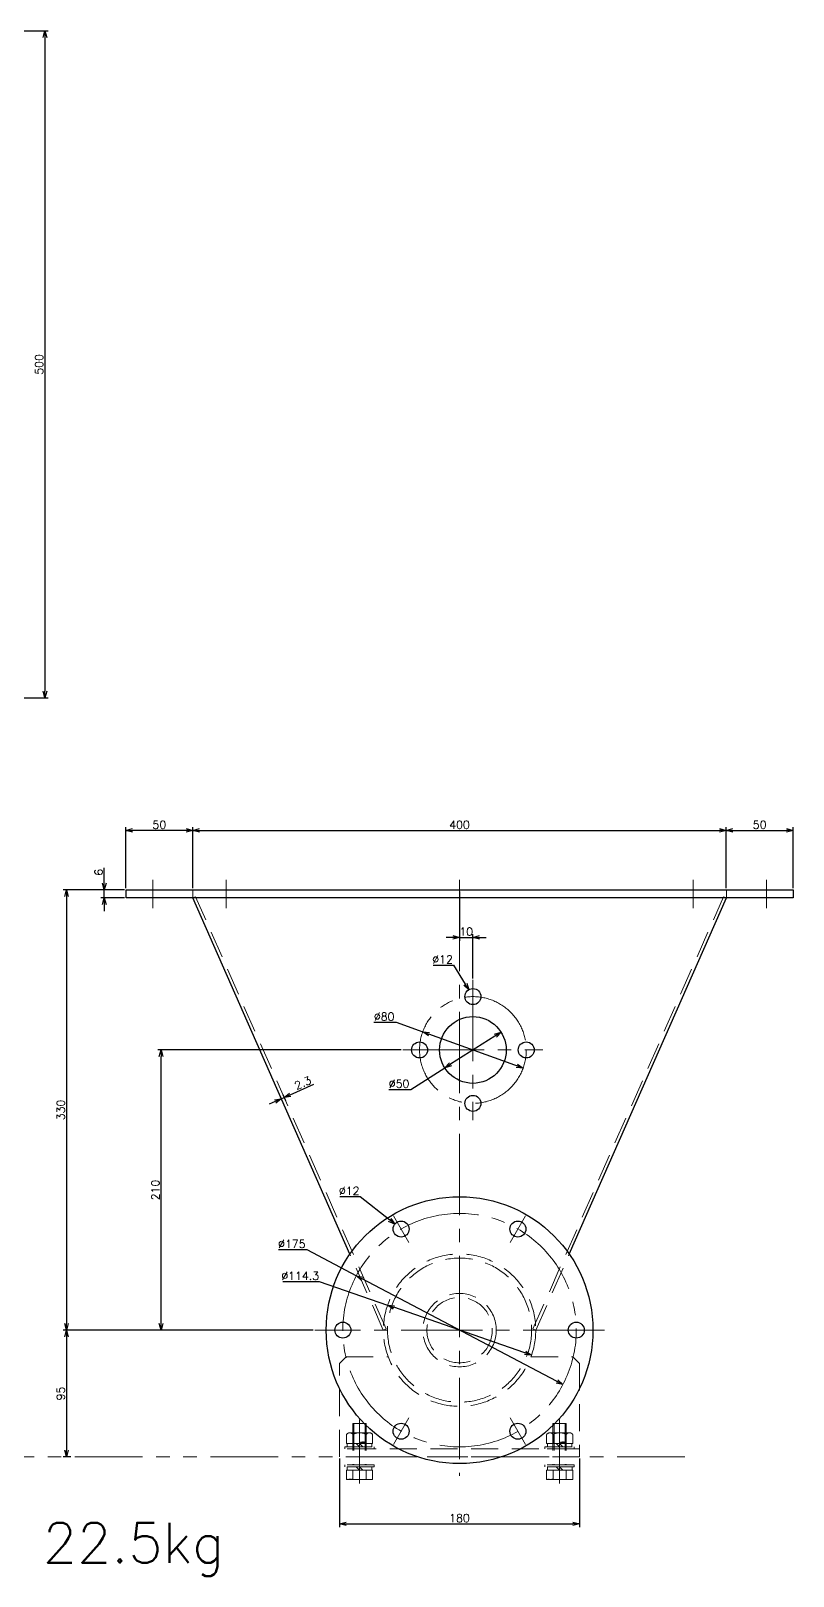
# Model space of a CAD drawing. Header units: millimetres. Extents: x 0 to 49006, y -7876 to 6995.
# Drawn here: x 14281 to 14853, y -4895 to -3736 of the extents above; entities that cross this region are included whole.
import ezdxf

# ---------------------------------------------------------------- set-up
doc = ezdxf.new("R2010")
doc.units = ezdxf.units.MM
doc.header["$LTSCALE"] = 3.2
doc.header["$PDMODE"] = 99
doc.header["$PDSIZE"] = 1
for name, pattern in [('CENTER2', [28.575, 19.05, -3.175, 3.175, -3.175]), ('HIDDEN', [9.525, 6.35, -3.175]), ('PHANTOM2', [31.75, 15.875, -3.175, 3.175, -3.175, 3.175, -3.175])]:
    doc.linetypes.add(name, pattern=pattern)
for name, color, linetype, lineweight in [('04_HIDDEN', 2, 'HIDDEN', 13), ('05_CENTER', 4, 'CENTER2', 13), ('06_PHANTOM', 2, 'PHANTOM2', 13), ('08_DIM', 3, 'Continuous', 13)]:
    doc.layers.add(name, color=color, linetype=linetype, lineweight=lineweight)
doc.layers.add('10_DRAFT', color=8, linetype='Continuous', lineweight=0, plot=False)
doc.styles.add('KSS_TXT', font='txt.shx', dxfattribs={"bigfont": 'extfont2.shx'})
doc.styles.add('KSS_TXT_L', font='txt.shx', dxfattribs={"height": 36, "bigfont": 'extfont2.shx'})
doc.dimstyles.new('KSS_DIM', dxfattribs={"dimscale": 12, "dimtxt": 3, "dimasz": 2.5, "dimexe": 1.25, "dimexo": 0.625, "dimtad": 1, "dimdsep": 46, "dimtxsty": 'KSS_TXT', "dimblk": 'OPEN30', "dimcen": 0, "dimazin": 2, "dimtfac": 0.75, "dimtmove": 0, "dimatfit": 3, "dimldrblk": 'OPEN30', "dimfxl": 1.25, "dimtolj": 1, "dimarcsym": 0})
doc.dimstyles.new('KSS_DIM$3', dxfattribs={"dimscale": 12, "dimtxt": 3, "dimasz": 2.5, "dimexe": 1.25, "dimexo": 0.625, "dimtad": 1, "dimtih": 1, "dimtoh": 1, "dimdsep": 46, "dimtxsty": 'KSS_TXT', "dimblk": 'OPEN30', "dimcen": 0, "dimazin": 2, "dimtfac": 0.75, "dimtofl": 0, "dimtmove": 0, "dimatfit": 3, "dimldrblk": 'OPEN30', "dimfxl": 1.25, "dimtolj": 1, "dimarcsym": 0})

# ---------------------------------------------------------------- blocks, each defined once
blk = doc.blocks.new('_Open30')
at = {"color": 0, "linetype": 'ByBlock', "lineweight": -2}
for p, q in [((-1, 0.27), (0, 0)), ((0, 0), (-1, -0.27)), ((0, 0), (-1, 0))]:
    blk.add_line(p, q, dxfattribs=at)
blk = doc.blocks.new('*D533')
at = {"layer": '08_DIM', "color": 0, "lineweight": -2, "transparency": 16777216}
for p, q in [((14336.4, -4375.2), (14336.4, -4363.7)), ((14351.5, -4380.2), (14333.9, -4380.2)), ((14351.5, -4386.2), (14333.9, -4386.2)), ((14336.4, -4386.2), (14336.4, -4380.2)), ((14336.4, -4391.2), (14336.4, -4396.2))]:
    blk.add_line(p, q, dxfattribs=at)
at = {"layer": 'Defpoints', "color": 0, "transparency": 16777216}
for p in [(14336.4, -4380.2), (14352.7, -4380.2), (14352.7, -4386.2)]:
    blk.add_point(p, dxfattribs=at)
at = {"layer": '08_DIM', "color": 0, "lineweight": -2, "transparency": 16777216, "xscale": 5, "yscale": 5, "zscale": 5}
for p, rotation in [((14336.4, -4380.2), 270), ((14336.4, -4386.2), 90)]:
    blk.add_blockref('_Open30', p, dxfattribs=dict(at, rotation=rotation))
at = {"layer": '08_DIM', "color": 0, "transparency": 16777216, "insert": (14332.2, -4367), "char_height": 6, "attachment_point": 5, "rotation": 90, "style": 'KSS_TXT'}
blk.add_mtext('\\A1;6', dxfattribs=at)
blk = doc.blocks.new('*D534')
at = {"layer": '08_DIM', "color": 0, "lineweight": -2, "transparency": 16777216}
for p, q in [((14351.5, -4380.2), (14305.6, -4380.2)), ((14308.1, -4385.2), (14308.1, -4705.2)), ((14492.9, -4710.2), (14305.6, -4710.2))]:
    blk.add_line(p, q, dxfattribs=at)
at = {"layer": 'Defpoints', "color": 0, "transparency": 16777216}
for p in [(14352.7, -4380.2), (14308.1, -4710.2), (14494.1, -4710.2)]:
    blk.add_point(p, dxfattribs=at)
at = {"layer": '08_DIM', "color": 0, "lineweight": -2, "transparency": 16777216, "xscale": 5, "yscale": 5, "zscale": 5}
for p, rotation in [((14308.1, -4380.2), 90), ((14308.1, -4710.2), 270)]:
    blk.add_blockref('_Open30', p, dxfattribs=dict(at, rotation=rotation))
at = {"layer": '08_DIM', "color": 0, "transparency": 16777216, "insert": (14303.8, -4545.2), "char_height": 6, "attachment_point": 5, "rotation": 90, "style": 'KSS_TXT'}
blk.add_mtext('\\A1;330', dxfattribs=at)
blk = doc.blocks.new('*D537')
at = {"layer": '08_DIM', "color": 0, "lineweight": -2, "transparency": 16777216}
for p, q in [((14492.9, -4710.2), (14305.6, -4710.2)), ((14308.1, -4715.2), (14308.1, -4800.2)), ((14311.3, -4805.2), (14305.6, -4805.2))]:
    blk.add_line(p, q, dxfattribs=at)
at = {"layer": 'Defpoints', "color": 0, "transparency": 16777216}
for p in [(14494.1, -4710.2), (14308.1, -4805.2), (14312.6, -4805.2)]:
    blk.add_point(p, dxfattribs=at)
at = {"layer": '08_DIM', "color": 0, "lineweight": -2, "transparency": 16777216, "xscale": 5, "yscale": 5, "zscale": 5}
for p, rotation in [((14308.1, -4710.2), 90), ((14308.1, -4805.2), 270)]:
    blk.add_blockref('_Open30', p, dxfattribs=dict(at, rotation=rotation))
at = {"layer": '08_DIM', "color": 0, "transparency": 16777216, "insert": (14303.8, -4757.7), "char_height": 6, "attachment_point": 5, "rotation": 90, "style": 'KSS_TXT'}
blk.add_mtext('\\A1;95', dxfattribs=at)
blk = doc.blocks.new('M10Nza_1_1_2_1')
at = {"color": 0}
for p, q in [((-7.3, 12), (7.4, 12)), ((-9.8, 4), (-9.8, 10.7)), ((-9.8, 4), (9.8, 4)), ((-9.2, 1.5), (-9.2, 4)), ((-4.9, 4), (-4.9, 10.7)), ((0, 1.5), (-2.5, 4)), ((0, 4), (2.5, 1.5)), ((4.9, 10.7), (4.9, 4)), ((9.2, 4), (9.2, 1.5)), ((9.8, 10.7), (9.8, 4))]:
    blk.add_line(p, q, dxfattribs=at)
at = {"color": 0, "linetype": 'CENTER2'}
blk.add_line((0, 12), (0, 0), dxfattribs=at)
at = {"color": 0}
blk.add_lwpolyline([(-11, 1.5), (11, 1.5), (11, 0), (-11, 0)], close=True, dxfattribs=at)
for centre, radius, start, end in [((-7.3, 9.1), 2.94, 33.626, 146.374), ((0, 2.2), 9.8, 60, 120), ((7.4, 9.1), 2.94, 33.626, 146.374)]:
    blk.add_arc(centre, radius, start, end, dxfattribs=at)
at = {"layer": '10_DRAFT', "style": 'KSS_TXT'}
blk.add_text('M10', height=1.25, dxfattribs=at).set_placement((0.3, 4.1))
blk = doc.blocks.new('*D641')
at = {"layer": '08_DIM', "color": 0, "lineweight": -2, "transparency": 16777216}
for p, q in [((14352.7, -4379), (14352.7, -4333.1)), ((14397.7, -4335.6), (14357.7, -4335.6)), ((14402.7, -4379), (14402.7, -4333.1))]:
    blk.add_line(p, q, dxfattribs=at)
at = {"layer": 'Defpoints', "color": 0, "transparency": 16777216}
for p in [(14352.7, -4335.6), (14352.7, -4380.2), (14402.7, -4380.2)]:
    blk.add_point(p, dxfattribs=at)
at = {"layer": '08_DIM', "color": 0, "lineweight": -2, "transparency": 16777216, "xscale": 5, "yscale": 5, "zscale": 5, "rotation": 180}
blk.add_blockref('_Open30', (14352.7, -4335.6), dxfattribs=at)
at = {"layer": '08_DIM', "color": 0, "lineweight": -2, "transparency": 16777216, "xscale": 5, "yscale": 5, "zscale": 5}
blk.add_blockref('_Open30', (14402.7, -4335.6), dxfattribs=at)
at = {"layer": '08_DIM', "color": 0, "transparency": 16777216, "insert": (14377.7, -4331.4), "char_height": 6, "attachment_point": 5, "style": 'KSS_TXT'}
blk.add_mtext('\\A1;50', dxfattribs=at)
blk = doc.blocks.new('*D642')
at = {"layer": '08_DIM', "color": 0, "lineweight": -2, "transparency": 16777216}
for p, q in [((14402.7, -4379), (14402.7, -4333.1)), ((14407.7, -4335.6), (14797.7, -4335.6)), ((14802.7, -4379), (14802.7, -4333.1))]:
    blk.add_line(p, q, dxfattribs=at)
at = {"layer": 'Defpoints', "color": 0, "transparency": 16777216}
for p in [(14802.7, -4335.6), (14402.7, -4380.2), (14802.7, -4380.2)]:
    blk.add_point(p, dxfattribs=at)
at = {"layer": '08_DIM', "color": 0, "lineweight": -2, "transparency": 16777216, "xscale": 5, "yscale": 5, "zscale": 5, "rotation": 180}
blk.add_blockref('_Open30', (14402.7, -4335.6), dxfattribs=at)
at = {"layer": '08_DIM', "color": 0, "lineweight": -2, "transparency": 16777216, "xscale": 5, "yscale": 5, "zscale": 5}
blk.add_blockref('_Open30', (14802.7, -4335.6), dxfattribs=at)
at = {"layer": '08_DIM', "color": 0, "transparency": 16777216, "insert": (14602.7, -4331.4), "char_height": 6, "attachment_point": 5, "style": 'KSS_TXT'}
blk.add_mtext('\\A1;400', dxfattribs=at)
blk = doc.blocks.new('*D655')
at = {"layer": '08_DIM', "color": 0, "lineweight": -2, "transparency": 16777216}
for p, q in [((14802.7, -4379), (14802.7, -4333.1)), ((14807.7, -4335.6), (14847.7, -4335.6)), ((14852.7, -4379), (14852.7, -4333.1))]:
    blk.add_line(p, q, dxfattribs=at)
at = {"layer": 'Defpoints', "color": 0, "transparency": 16777216}
for p in [(14852.7, -4335.6), (14802.7, -4380.2), (14852.7, -4380.2)]:
    blk.add_point(p, dxfattribs=at)
at = {"layer": '08_DIM', "color": 0, "lineweight": -2, "transparency": 16777216, "xscale": 5, "yscale": 5, "zscale": 5, "rotation": 180}
blk.add_blockref('_Open30', (14802.7, -4335.6), dxfattribs=at)
at = {"layer": '08_DIM', "color": 0, "lineweight": -2, "transparency": 16777216, "xscale": 5, "yscale": 5, "zscale": 5}
blk.add_blockref('_Open30', (14852.7, -4335.6), dxfattribs=at)
at = {"layer": '08_DIM', "color": 0, "transparency": 16777216, "insert": (14827.7, -4331.4), "char_height": 6, "attachment_point": 5, "style": 'KSS_TXT'}
blk.add_mtext('\\A1;50', dxfattribs=at)
blk = doc.blocks.new('*D658')
at = {"layer": '08_DIM', "color": 0, "lineweight": -2, "transparency": 16777216}
for p, q in [((14193.9, -3736.3), (14294.4, -3736.3)), ((14291.9, -3741.3), (14291.9, -4231.3)), ((14193.9, -4236.3), (14294.4, -4236.3))]:
    blk.add_line(p, q, dxfattribs=at)
at = {"layer": 'Defpoints', "color": 0, "transparency": 16777216}
for p in [(14192.6, -3736.3), (14192.6, -4236.3), (14291.9, -4236.3)]:
    blk.add_point(p, dxfattribs=at)
at = {"layer": '08_DIM', "color": 0, "lineweight": -2, "transparency": 16777216, "xscale": 5, "yscale": 5, "zscale": 5}
for p, rotation in [((14291.9, -3736.3), 90), ((14291.9, -4236.3), 270)]:
    blk.add_blockref('_Open30', p, dxfattribs=dict(at, rotation=rotation))
at = {"layer": '08_DIM', "color": 0, "transparency": 16777216, "insert": (14287.6, -3986.3), "char_height": 6, "attachment_point": 5, "rotation": 90, "style": 'KSS_TXT'}
blk.add_mtext('\\A1;500', dxfattribs=at)
blk = doc.blocks.new('A$C17007F23_1_1')
at = {"color": 0}
for p, q in [((-82.2, 136.9), (-200, 404)), ((82.2, 136.9), (200, 404))]:
    blk.add_line(p, q, dxfattribs=at)
blk.add_lwpolyline([(250, 404), (-250, 404), (-250, 410), (250, 410)], close=True)
for centre, radius in [((10, 330), 6), ((10, 290), 25), ((-30, 290), 6), ((50, 290), 6), ((10, 250), 6), ((0, 80), 100), ((-43.8, 155.8), 6), ((43.7, 155.8), 6), ((-87.5, 80), 6), ((87.5, 80), 6), ((-43.8, 4.2), 6), ((43.7, 4.2), 6)]:
    blk.add_circle(centre, radius, dxfattribs=at)
at = {"layer": '04_HIDDEN'}
for p, q in [((-200, 410), (-200, 404)), ((200, 410), (200, 404)), ((-197.9, 404.9), (-200, 404)), ((-55, 80.9), (-197.9, 404.9)), ((55, 80.9), (197.9, 404.9)), ((197.9, 404.9), (200, 404)), ((-57.2, 80), (-82.2, 136.9)), ((57.1, 80), (82.2, 136.9)), ((-55, 80.9), (-57.2, 80)), ((55, 80.9), (57.1, 80)), ((90, -9), (-90, -9))]:
    blk.add_line(p, q, dxfattribs=at)
blk.add_lwpolyline([(53.5, 60), (85, 60), (90, 55), (90, -15), (-90, -15), (-90, 55), (-85, 60), (-53.5, 60)], dxfattribs=at)
for radius in [57.1, 54, 27.5, 24.5]:
    blk.add_circle((0, 80), radius, dxfattribs=at)
at = {"layer": '05_CENTER'}
for p, q in [((-230, 417.5), (-230, 396.3)), ((-175, 417.5), (-175, 396.3)), ((-175, 417.5), (-175, 396.3)), ((0, 417.5), (0, 396.3)), ((175, 417.5), (175, 396.3)), ((175, 417.5), (175, 396.3)), ((230, 417.5), (230, 396.3)), ((0, 410), (0, -29.2)), ((10, 342.5), (10, 237.5)), ((-42.5, 290), (62.5, 290)), ((-38, 145.8), (-49.5, 165.7)), ((38, 145.8), (49.5, 165.7)), ((108.6, 80), (-108.6, 80)), ((-38, 14.2), (-49.5, -5.7)), ((38, 14.2), (49.5, -5.7)), ((-75, -2.1), (-75, -21.9)), ((75, -2.1), (75, -21.9))]:
    blk.add_line(p, q, dxfattribs=at)
for centre, radius in [((10, 290), 40), ((0, 80), 87.5)]:
    blk.add_circle(centre, radius, dxfattribs=at)
blk = doc.blocks.new('A$C1A3C2C0C_1_1_2_1')
at = {"color": 0, "linetype": 'CENTER2'}
blk.add_line((0, -34), (0, 14), dxfattribs=at)
at = {"color": 0}
for p, q in [((-11, 1.5), (11, 1.5)), ((-11, 1.5), (-11, 0)), ((-9.8, 11), (9.8, 11)), ((-9.8, 4), (-9.8, 11)), ((9.8, 4), (-9.8, 4)), ((-9.3, 4), (-9.3, 1.5)), ((-4.9, 4), (-4.9, 11)), ((0, 1.5), (-2.5, 4)), ((0, 4), (2.5, 1.5)), ((4.9, 4), (4.9, 11)), ((9.2, 1.5), (9.2, 4)), ((9.8, 4), (9.8, 11)), ((11, 0), (11, 1.5)), ((-11, 0), (11, 0))]:
    blk.add_line(p, q, dxfattribs=at)
at = {"color": 0, "linetype": 'HIDDEN'}
for p, q in [((-5, -31), (-5, 0)), ((-4.2, -31), (-4.2, 0)), ((4.2, -31), (4.2, 0)), ((5, -31), (5, 0)), ((-5, -31), (5, -31))]:
    blk.add_line(p, q, dxfattribs=at)
at = {"layer": '10_DRAFT', "style": 'KSS_TXT_L'}
blk.add_text('BT-M10x35L,SW,PW', height=0.3, dxfattribs=at).set_placement((5.1, 10.7))
blk = doc.blocks.new('*D1072')
at = {"layer": '08_DIM', "color": 0, "lineweight": -2, "transparency": 16777216}
for p, q in [((14512.7, -4806.5), (14512.7, -4857.9)), ((14692.7, -4806.5), (14692.7, -4857.9)), ((14517.7, -4855.4), (14687.7, -4855.4))]:
    blk.add_line(p, q, dxfattribs=at)
at = {"layer": 'Defpoints', "color": 0, "transparency": 16777216}
for p in [(14512.7, -4805.2), (14692.7, -4805.2), (14692.7, -4855.4)]:
    blk.add_point(p, dxfattribs=at)
at = {"layer": '08_DIM', "color": 0, "lineweight": -2, "transparency": 16777216, "xscale": 5, "yscale": 5, "zscale": 5, "rotation": 180}
blk.add_blockref('_Open30', (14512.7, -4855.4), dxfattribs=at)
at = {"layer": '08_DIM', "color": 0, "lineweight": -2, "transparency": 16777216, "xscale": 5, "yscale": 5, "zscale": 5}
blk.add_blockref('_Open30', (14692.7, -4855.4), dxfattribs=at)
at = {"layer": '08_DIM', "color": 0, "transparency": 16777216, "insert": (14602.7, -4851.1), "char_height": 6, "attachment_point": 5, "style": 'KSS_TXT'}
blk.add_mtext('\\A1;180', dxfattribs=at)
blk = doc.blocks.new('*D1098')
at = {"layer": '08_DIM', "color": 0, "lineweight": -2, "transparency": 16777216}
for p, q in [((14467, -4649.8), (14488.3, -4649.8)), ((14488.3, -4649.8), (14525.4, -4669.4)), ((14680.1, -4751), (14529.8, -4671.7))]:
    blk.add_line(p, q, dxfattribs=at)
at = {"layer": 'Defpoints', "color": 0, "transparency": 16777216}
for p in [(14525.4, -4669.4), (14680.1, -4751)]:
    blk.add_point(p, dxfattribs=at)
at = {"layer": '08_DIM', "color": 0, "lineweight": -2, "transparency": 16777216, "xscale": 5, "yscale": 5, "zscale": 5}
for p, rotation in [((14525.4, -4669.4), 152.1867318552295), ((14680.1, -4751), 332.1867318552295)]:
    blk.add_blockref('_Open30', p, dxfattribs=dict(at, rotation=rotation))
at = {"layer": '08_DIM', "color": 0, "transparency": 16777216, "insert": (14477, -4645.6), "char_height": 6, "attachment_point": 5, "style": 'KSS_TXT'}
blk.add_mtext('\\A1;%%C175', dxfattribs=at)
blk = doc.blocks.new('*D1099')
at = {"layer": '08_DIM', "color": 0, "lineweight": -2, "transparency": 16777216}
for p, q in [((14513, -4610), (14528.2, -4610)), ((14528.2, -4610), (14550.4, -4627.6))]:
    blk.add_line(p, q, dxfattribs=at)
at = {"layer": 'Defpoints', "color": 0, "transparency": 16777216}
for p in [(14554.3, -4630.7), (14563.7, -4638.1)]:
    blk.add_point(p, dxfattribs=at)
at = {"layer": '08_DIM', "color": 0, "lineweight": -2, "transparency": 16777216, "xscale": 5, "yscale": 5, "zscale": 5, "rotation": 321.624380650191}
blk.add_blockref('_Open30', (14554.3, -4630.7), dxfattribs=at)
at = {"layer": '08_DIM', "color": 0, "transparency": 16777216, "insert": (14520, -4605.8), "char_height": 6, "attachment_point": 5, "style": 'KSS_TXT'}
blk.add_mtext('\\A1;%%C12', dxfattribs=at)
blk = doc.blocks.new('*D1190')
at = {"layer": '08_DIM', "color": 0, "lineweight": -2, "transparency": 16777216}
for p, q in [((14470.3, -4673.7), (14497.5, -4673.7)), ((14497.5, -4673.7), (14548.7, -4691.5)), ((14656.7, -4728.9), (14553.5, -4693.1))]:
    blk.add_line(p, q, dxfattribs=at)
at = {"layer": 'Defpoints', "color": 0, "transparency": 16777216}
for p in [(14548.7, -4691.5), (14656.7, -4728.9)]:
    blk.add_point(p, dxfattribs=at)
at = {"layer": '08_DIM', "color": 0, "lineweight": -2, "transparency": 16777216, "xscale": 5, "yscale": 5, "zscale": 5}
for p, rotation in [((14548.7, -4691.5), 160.8929634670056), ((14656.7, -4728.9), 340.8929634670056)]:
    blk.add_blockref('_Open30', p, dxfattribs=dict(at, rotation=rotation))
at = {"layer": '08_DIM', "color": 0, "transparency": 16777216, "insert": (14483.3, -4669.5), "char_height": 6, "attachment_point": 5, "style": 'KSS_TXT'}
blk.add_mtext('\\A1;%%C114.3', dxfattribs=at)
blk = doc.blocks.new('*D1233')
at = {"layer": '08_DIM', "color": 0, "lineweight": -2, "transparency": 16777216}
for p, q in [((14602.7, -4381.5), (14602.7, -4418.3)), ((14597.7, -4415.8), (14592.7, -4415.8)), ((14602.7, -4415.8), (14612.7, -4415.8)), ((14612.7, -4446.5), (14612.7, -4413.3)), ((14617.7, -4415.8), (14622.7, -4415.8))]:
    blk.add_line(p, q, dxfattribs=at)
at = {"layer": 'Defpoints', "color": 0, "transparency": 16777216}
for p in [(14602.7, -4380.2), (14612.7, -4415.8), (14612.7, -4447.7)]:
    blk.add_point(p, dxfattribs=at)
at = {"layer": '08_DIM', "color": 0, "lineweight": -2, "transparency": 16777216, "xscale": 5, "yscale": 5, "zscale": 5}
blk.add_blockref('_Open30', (14602.7, -4415.8), dxfattribs=at)
at = {"layer": '08_DIM', "color": 0, "lineweight": -2, "transparency": 16777216, "xscale": 5, "yscale": 5, "zscale": 5, "rotation": 180}
blk.add_blockref('_Open30', (14612.7, -4415.8), dxfattribs=at)
at = {"layer": '08_DIM', "color": 0, "transparency": 16777216, "insert": (14607.7, -4411.5), "char_height": 6, "attachment_point": 5, "style": 'KSS_TXT'}
blk.add_mtext('\\A1;10', dxfattribs=at)
blk = doc.blocks.new('*D1234')
at = {"layer": '08_DIM', "color": 0, "lineweight": -2, "transparency": 16777216}
for p, q in [((14475.8, -4533.8), (14493.6, -4525.9)), ((14464.5, -4538.7), (14459.9, -4540.7)), ((14468.1, -4534.4), (14470.1, -4539)), ((14469.1, -4536.7), (14471.2, -4535.8)), ((14470.2, -4533.5), (14472.2, -4538.1))]:
    blk.add_line(p, q, dxfattribs=at)
at = {"layer": 'Defpoints', "color": 0, "transparency": 16777216}
for p in [(14467.6, -4533.2), (14469.7, -4532.3), (14471.2, -4535.8)]:
    blk.add_point(p, dxfattribs=at)
at = {"layer": '08_DIM', "color": 0, "lineweight": -2, "transparency": 16777216, "xscale": 5, "yscale": 5, "zscale": 5}
for p, rotation in [((14469.1, -4536.7), 23.72733572559972), ((14471.2, -4535.8), 203.7273357255997)]:
    blk.add_blockref('_Open30', p, dxfattribs=dict(at, rotation=rotation))
at = {"layer": '08_DIM', "color": 0, "transparency": 16777216, "insert": (14485.3, -4524.9), "char_height": 6, "attachment_point": 5, "rotation": 23.7273, "style": 'KSS_TXT'}
blk.add_mtext('\\A1;2.3', dxfattribs=at)
blk = doc.blocks.new('*D1235')
at = {"layer": '08_DIM', "color": 0, "lineweight": -2, "transparency": 16777216}
for p, q in [((14583, -4436.5), (14598.2, -4436.5)), ((14598.2, -4436.5), (14607, -4450.8))]:
    blk.add_line(p, q, dxfattribs=at)
at = {"layer": 'Defpoints', "color": 0, "transparency": 16777216}
for p in [(14609.6, -4455.1), (14615.9, -4465.3)]:
    blk.add_point(p, dxfattribs=at)
at = {"layer": '08_DIM', "color": 0, "lineweight": -2, "transparency": 16777216, "xscale": 5, "yscale": 5, "zscale": 5, "rotation": 301.5232630514857}
blk.add_blockref('_Open30', (14609.6, -4455.1), dxfattribs=at)
at = {"layer": '08_DIM', "color": 0, "transparency": 16777216, "insert": (14590, -4432.3), "char_height": 6, "attachment_point": 5, "style": 'KSS_TXT'}
blk.add_mtext('\\A1;%%C12', dxfattribs=at)
blk = doc.blocks.new('*D1236')
at = {"layer": '08_DIM', "color": 0, "lineweight": -2, "transparency": 16777216}
for p, q in [((14633.8, -4486.8), (14595.9, -4510.9)), ((14566.3, -4529.8), (14591.7, -4513.6)), ((14549.8, -4529.8), (14566.3, -4529.8))]:
    blk.add_line(p, q, dxfattribs=at)
at = {"layer": 'Defpoints', "color": 0, "transparency": 16777216}
for p in [(14633.8, -4486.8), (14591.7, -4513.6)]:
    blk.add_point(p, dxfattribs=at)
at = {"layer": '08_DIM', "color": 0, "lineweight": -2, "transparency": 16777216, "xscale": 5, "yscale": 5, "zscale": 5}
for p, rotation in [((14633.8, -4486.8), 32.49772637747326), ((14591.7, -4513.6), 212.4977263774732)]:
    blk.add_blockref('_Open30', p, dxfattribs=dict(at, rotation=rotation))
at = {"layer": '08_DIM', "color": 0, "transparency": 16777216, "insert": (14557.4, -4525.5), "char_height": 6, "attachment_point": 5, "style": 'KSS_TXT'}
blk.add_mtext('\\A1;%%C50', dxfattribs=at)
blk = doc.blocks.new('*D1237')
at = {"layer": '08_DIM', "color": 0, "lineweight": -2, "transparency": 16777216}
for p, q in [((14538.6, -4479.4), (14555.1, -4479.4)), ((14555.1, -4479.4), (14575.1, -4486.6)), ((14650.4, -4513.8), (14579.8, -4488.3))]:
    blk.add_line(p, q, dxfattribs=at)
at = {"layer": 'Defpoints', "color": 0, "transparency": 16777216}
for p in [(14575.1, -4486.6), (14650.4, -4513.8)]:
    blk.add_point(p, dxfattribs=at)
at = {"layer": '08_DIM', "color": 0, "lineweight": -2, "transparency": 16777216, "xscale": 5, "yscale": 5, "zscale": 5}
for p, rotation in [((14575.1, -4486.6), 160.1659902385341), ((14650.4, -4513.8), 340.1659902385341)]:
    blk.add_blockref('_Open30', p, dxfattribs=dict(at, rotation=rotation))
at = {"layer": '08_DIM', "color": 0, "transparency": 16777216, "insert": (14546.2, -4475.2), "char_height": 6, "attachment_point": 5, "style": 'KSS_TXT'}
blk.add_mtext('\\A1;%%C80', dxfattribs=at)
blk = doc.blocks.new('*D1238')
at = {"layer": '08_DIM', "color": 0, "lineweight": -2, "transparency": 16777216}
for p, q in [((14559, -4500.2), (14376.5, -4500.2)), ((14379, -4705.2), (14379, -4505.2)), ((14492.9, -4710.2), (14376.5, -4710.2))]:
    blk.add_line(p, q, dxfattribs=at)
at = {"layer": 'Defpoints', "color": 0, "transparency": 16777216}
for p in [(14379, -4500.2), (14560.2, -4500.2), (14494.1, -4710.2)]:
    blk.add_point(p, dxfattribs=at)
at = {"layer": '08_DIM', "color": 0, "lineweight": -2, "transparency": 16777216, "xscale": 5, "yscale": 5, "zscale": 5}
for p, rotation in [((14379, -4500.2), 90), ((14379, -4710.2), 270)]:
    blk.add_blockref('_Open30', p, dxfattribs=dict(at, rotation=rotation))
at = {"layer": '08_DIM', "color": 0, "transparency": 16777216, "insert": (14374.7, -4605.2), "char_height": 6, "attachment_point": 5, "rotation": 90, "style": 'KSS_TXT'}
blk.add_mtext('\\A1;210', dxfattribs=at)

msp = doc.modelspace()

# ---------------------------------------------------------------- linework, layer by layer
at = {"layer": '06_PHANTOM'}
msp.add_line((14771.584, -4805.2), (12762.865, -4805.2), dxfattribs=at)

# ---------------------------------------------------------------- block references
msp.add_blockref('A$C17007F23_1_1', (14602.748, -4790.2))
at = {"layer": '04_HIDDEN', "rotation": 180}
for p in [(14527.748, -4811.2), (14677.748, -4811.2)]:
    msp.add_blockref('A$C1A3C2C0C_1_1_2_1', p, dxfattribs=at)
at = {"layer": '04_HIDDEN'}
for p in [(14527.748, -4799.2), (14677.748, -4799.2)]:
    msp.add_blockref('M10Nza_1_1_2_1', p, dxfattribs=at)

# ---------------------------------------------------------------- texts
at = {"color": 1, "style": 'KSS_TXT'}
msp.add_text('22.5kg', height=30, dxfattribs=at).set_placement((14290.254, -4884.563))

# ---------------------------------------------------------------- dimensions: what is measured, and where the dimension line sits
at = {"layer": '08_DIM'}
for base, p1, p2, angle, picture, middle in [((14291.886, -4236.299), (14192.614, -3736.299), (14192.614, -4236.299), 90, '*D658', (14287.631, -3986.299)), ((14352.748, -4335.637), (14402.748, -4380.2), (14352.748, -4380.2), 180, '*D641', (14377.748, -4331.383)), ((14852.748, -4335.637), (14802.748, -4380.2), (14852.748, -4380.2), 180, '*D655', (14827.748, -4331.383))]:
    dim = msp.add_linear_dim(base=base, p1=p1, p2=p2, angle=angle, dimstyle='KSS_DIM', override={"dimscale": 2, "dimarcsym": 1}, dxfattribs=at)
    dim.commit()
    dim.dimension.update_dxf_attribs({"geometry": picture, "text_midpoint": middle})
at = {"layer": '08_DIM', "color": 1}
for base, p1, p2, angle, override, picture, middle in [((14802.748, -4335.637), (14402.748, -4380.2), (14802.748, -4380.2), 180, {"dimscale": 2, "dimarcsym": 1}, '*D642', (14602.748, -4331.387)), ((14336.406, -4380.2), (14352.748, -4386.2), (14352.748, -4380.2), 90, {"dimscale": 2, "dimarcsym": 1}, '*D533', (14332.156, -4366.95)), ((14308.075, -4710.2), (14352.748, -4380.2), (14494.137, -4710.2), 90, {"dimscale": 2, "dimarcsym": 1}, '*D534', (14303.825, -4545.2)), ((14378.961, -4500.2), (14494.137, -4710.2), (14560.248, -4500.2), 90, {"dimscale": 2, "dimarcsym": 1}, '*D1238', (14374.711, -4605.2)), ((14471.204, -4535.775), (14467.573, -4533.232), (14469.679, -4532.306), 203.727336, {"dimscale": 2}, '*D1234', (14485.286, -4524.944)), ((14308.075, -4805.2), (14494.137, -4710.2), (14312.592, -4805.2), 90, {"dimscale": 2, "dimarcsym": 1}, '*D537', (14303.821, -4757.7))]:
    dim = msp.add_linear_dim(base=base, p1=p1, p2=p2, angle=angle, dimstyle='KSS_DIM', override=override, dxfattribs=at)
    dim.commit()
    dim.dimension.update_dxf_attribs({"geometry": picture, "text_midpoint": middle})
for base, p1, p2, picture, middle in [((14612.748, -4415.77), (14602.748, -4380.2), (14612.748, -4447.7), '*D1233', (14607.748, -4411.52)), ((14692.748, -4855.353), (14512.748, -4805.2), (14692.748, -4805.2), '*D1072', (14602.748, -4851.103))]:
    dim = msp.add_linear_dim(base=base, p1=p1, p2=p2, dimstyle='KSS_DIM', override={"dimscale": 2}, dxfattribs=at)
    dim.commit()
    dim.dimension.update_dxf_attribs({"geometry": picture, "text_midpoint": middle})
at = {"layer": '08_DIM'}
for p1, p2, override, picture, middle in [((14615.885, -4465.315), (14609.611, -4455.086), {"dimscale": 2, "dimpost": '%%C<>', "dimarcsym": 1}, '*D1235', (14589.987, -4436.542)), ((14650.375, -4513.772), (14575.121, -4486.628), {"dimscale": 2, "dimpost": '%%C<>', "dimtix": 1, "dimatfit": 2, "dimarcsym": 1}, '*D1237', (14546.226, -4479.408)), ((14633.833, -4486.769), (14591.663, -4513.632), {"dimscale": 2, "dimpost": '%%C<>', "dimtix": 1, "dimatfit": 2, "dimarcsym": 1}, '*D1236', (14557.424, -4529.776)), ((14563.702, -4638.148), (14554.294, -4630.698), {"dimscale": 2, "dimpost": '%%C<>', "dimarcsym": 1}, '*D1099', (14519.953, -4610.037)), ((14680.139, -4751.027), (14525.357, -4669.373), {"dimscale": 2, "dimpost": '%%C<>', "dimtix": 1, "dimatfit": 2, "dimarcsym": 1}, '*D1098', (14477.023, -4649.81)), ((14656.75, -4728.907), (14548.747, -4691.493), {"dimscale": 2, "dimpost": '%%C<>', "dimtix": 1, "dimatfit": 2, "dimarcsym": 1}, '*D1190', (14483.254, -4673.742))]:
    dim = msp.add_diameter_dim_2p(p1=p1, p2=p2, dimstyle='KSS_DIM$3', override=override, dxfattribs=at)
    dim.commit()
    dim.dimension.update_dxf_attribs({"geometry": picture, "text_midpoint": middle, "dimtype": 163})

doc.saveas('drawing.dxf')
